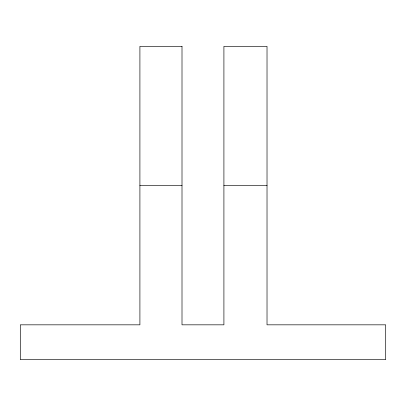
<?xml version="1.0" encoding="UTF-8"?>
<svg xmlns="http://www.w3.org/2000/svg" width="406" height="406" viewBox="0 0 406 406"><rect width="100%" height="100%" fill="white"/><g stroke="black" fill="none" stroke-linecap="round" stroke-linejoin="round"><path stroke-width="0.61" d="M139.908 185.598L182.005 185.598M223.909 185.598L267.021 185.598M182.005 46.36L139.908 46.36L139.908 324.83L20.3 324.83L20.3 359.64L385.7 359.64L385.7 324.83L267.021 324.83L267.021 46.36L223.909 46.36L223.909 324.83L182.005 324.83L182.005 46.36"/></g></svg>
